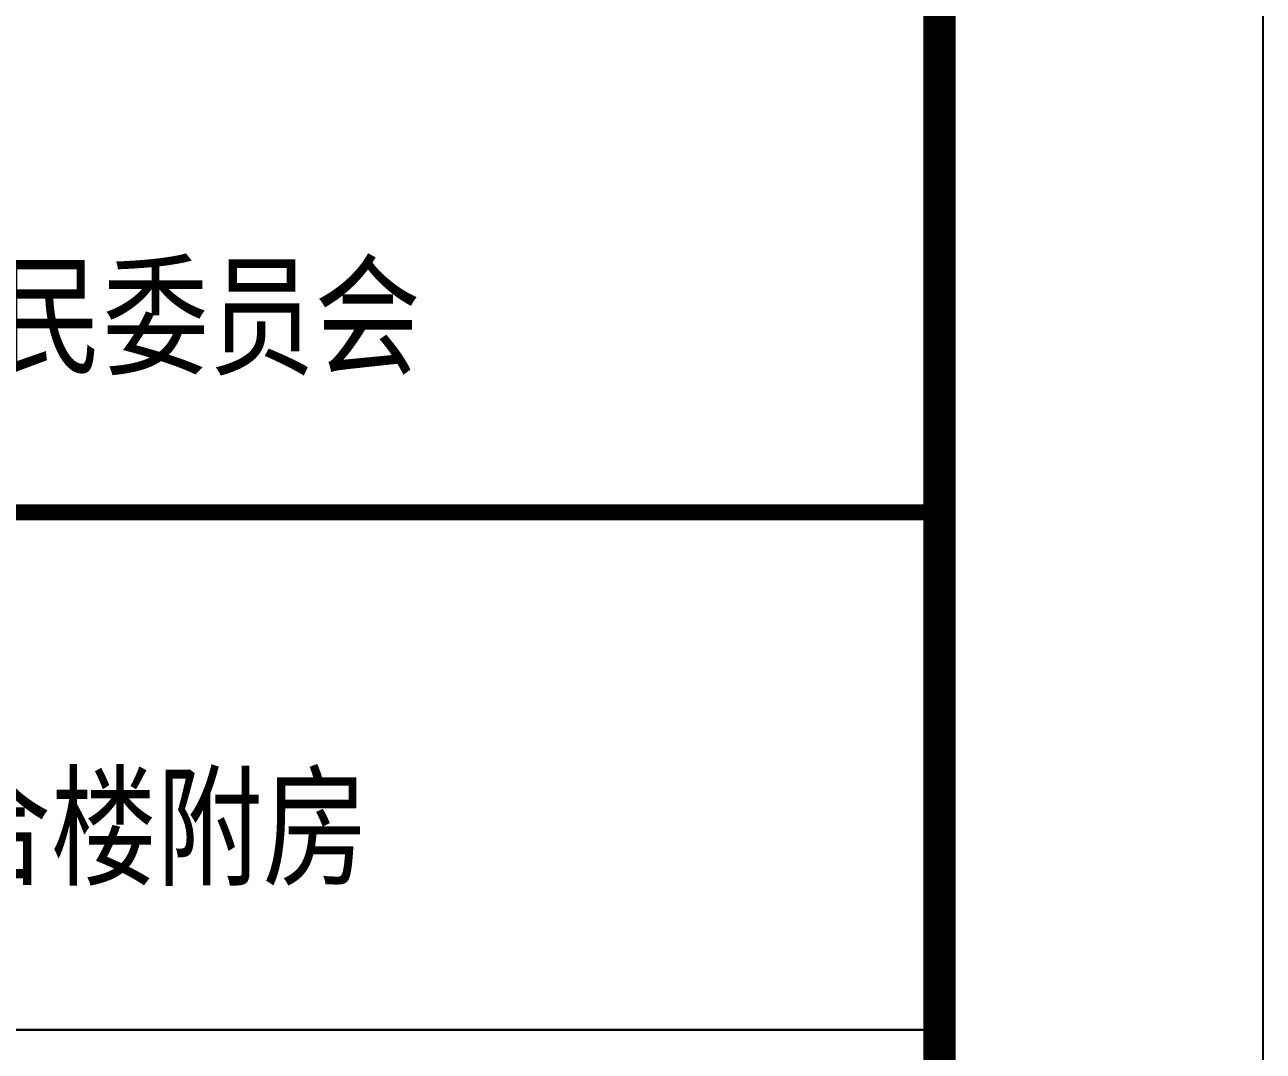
# Model space of a CAD drawing. Extents: x 1051052 to 1482120, y -981644 to -673261.
# Drawn here: x 1478293 to 1482120, y -974310 to -971137 of the extents above; entities that cross this region are included whole.
import ezdxf
from ezdxf.enums import TextEntityAlignment as Align

# ---------------------------------------------------------------- set-up
doc = ezdxf.new("R2010")
doc.units = 0
doc.header["$LTSCALE"] = 1000
doc.header["$MEASUREMENT"] = 0
for name, color, linetype in [('TK', 142, 'Continuous'), ('XM', 7, 'Continuous'), ('填充', 8, 'Continuous')]:
    doc.layers.add(name, color=color, linetype=linetype)
doc.styles.add('HYZT1', font='', dxfattribs={"width": 0.8})
doc.styles.get('HYZT1').set_extended_font_data('SimSun')

# ---------------------------------------------------------------- blocks, each defined once
blk = doc.blocks.new('A$C05385F37')
at = {"layer": 'TK'}
for p, q in [((-1000, -34600), (-8000, -34600)), ((-7944, -34600), (-1000, -34600))]:
    blk.add_line(p, q, dxfattribs=at)
at = {"layer": 'TK', "const_width": 50}
blk.add_lwpolyline([(-1000, -33000), (-7944, -33000)], dxfattribs=at)
blk = doc.blocks.new('A2K')
at = {"layer": 'TK'}
blk.add_lwpolyline([(0, 0), (59400, 0), (59400, 42000), (0, 42000)], close=True, dxfattribs=at)
at = {"layer": 'TK', "const_width": 100}
blk.add_lwpolyline([(2500, 1000), (58400, 1000), (58400, 41000), (2500, 41000)], close=True, dxfattribs=at)
at = {"color": 4}
blk.add_blockref('A$C05385F37', (59400, 42000), dxfattribs=at)
at = {"layer": 'XM', "style": 'HYZT1', "width": 0.8}
for s, p in [('大龙山镇永林居民委员会 ', (55077.3, 9606.9)), ('社区服务中心综合楼附房', (54835.3, 8027.8))]:
    blk.add_text(s, height=300, dxfattribs=at).set_placement(p, align=Align.MIDDLE_CENTER)

msp = doc.modelspace()

# ---------------------------------------------------------------- block references
at = {"layer": '填充'}
msp.add_blockref('A2K', (1422719.569, -981643.929), dxfattribs=at)

doc.saveas('drawing.dxf')
